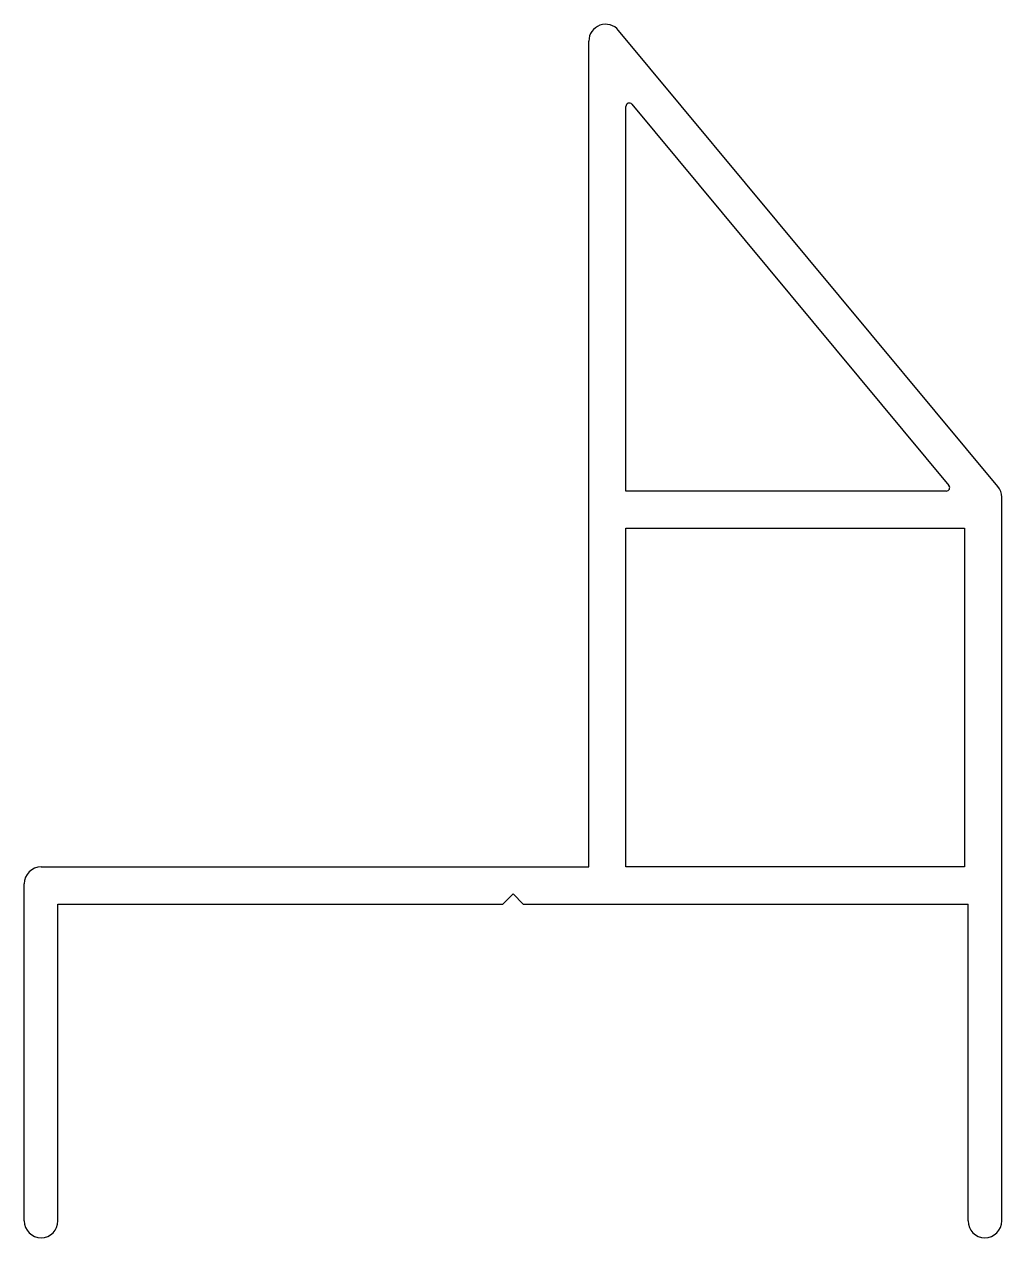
# Model space of a CAD drawing. Extents: x 1951.3 to 1980.3, y 1871.8 to 1907.8.
import ezdxf

# ---------------------------------------------------------------- set-up
doc = ezdxf.new("R2010")
doc.units = 0
doc.layers.get('0').update_dxf_attribs({"linetype": 'CONTINUOUS'})

msp = doc.modelspace()

# ---------------------------------------------------------------- linework, layer by layer
for p, q in [((1968.076, 1882.783), (1968.076, 1907.283)), ((1980.21, 1894.072), (1968.96, 1907.602)), ((1969.176, 1893.933), (1969.176, 1905.346)), ((1969.353, 1905.41), (1978.759, 1894.097)), ((1978.682, 1893.933), (1969.176, 1893.933)), ((1980.326, 1872.283), (1980.326, 1893.752)), ((1969.176, 1892.833), (1979.226, 1892.833)), ((1969.176, 1882.783), (1969.176, 1892.833)), ((1979.226, 1892.833), (1979.226, 1882.783)), ((1951.826, 1882.783), (1968.076, 1882.783)), ((1979.226, 1882.783), (1969.176, 1882.783)), ((1951.326, 1872.283), (1951.326, 1882.283)), ((1965.826, 1881.983), (1965.526, 1881.683)), ((1965.826, 1881.983), (1966.126, 1881.683)), ((1952.326, 1872.283), (1952.326, 1881.683)), ((1952.326, 1881.683), (1965.526, 1881.683)), ((1966.126, 1881.683), (1979.326, 1881.683)), ((1979.326, 1872.283), (1979.326, 1881.683))]:
    msp.add_line(p, q)
for centre, radius, start, end in [((1968.576, 1907.283), 0.5, 39.7416, 180), ((1969.276, 1905.346), 0.1, 39.7416, 180), ((1978.682, 1894.033), 0.1, 270, 39.7416), ((1979.826, 1893.752), 0.5, 0, 39.7416), ((1951.826, 1882.283), 0.5, 90, 180), ((1951.826, 1872.283), 0.5, 180, 0), ((1979.826, 1872.283), 0.5, 180, 0)]:
    msp.add_arc(centre, radius, start, end)

doc.saveas('drawing.dxf')
